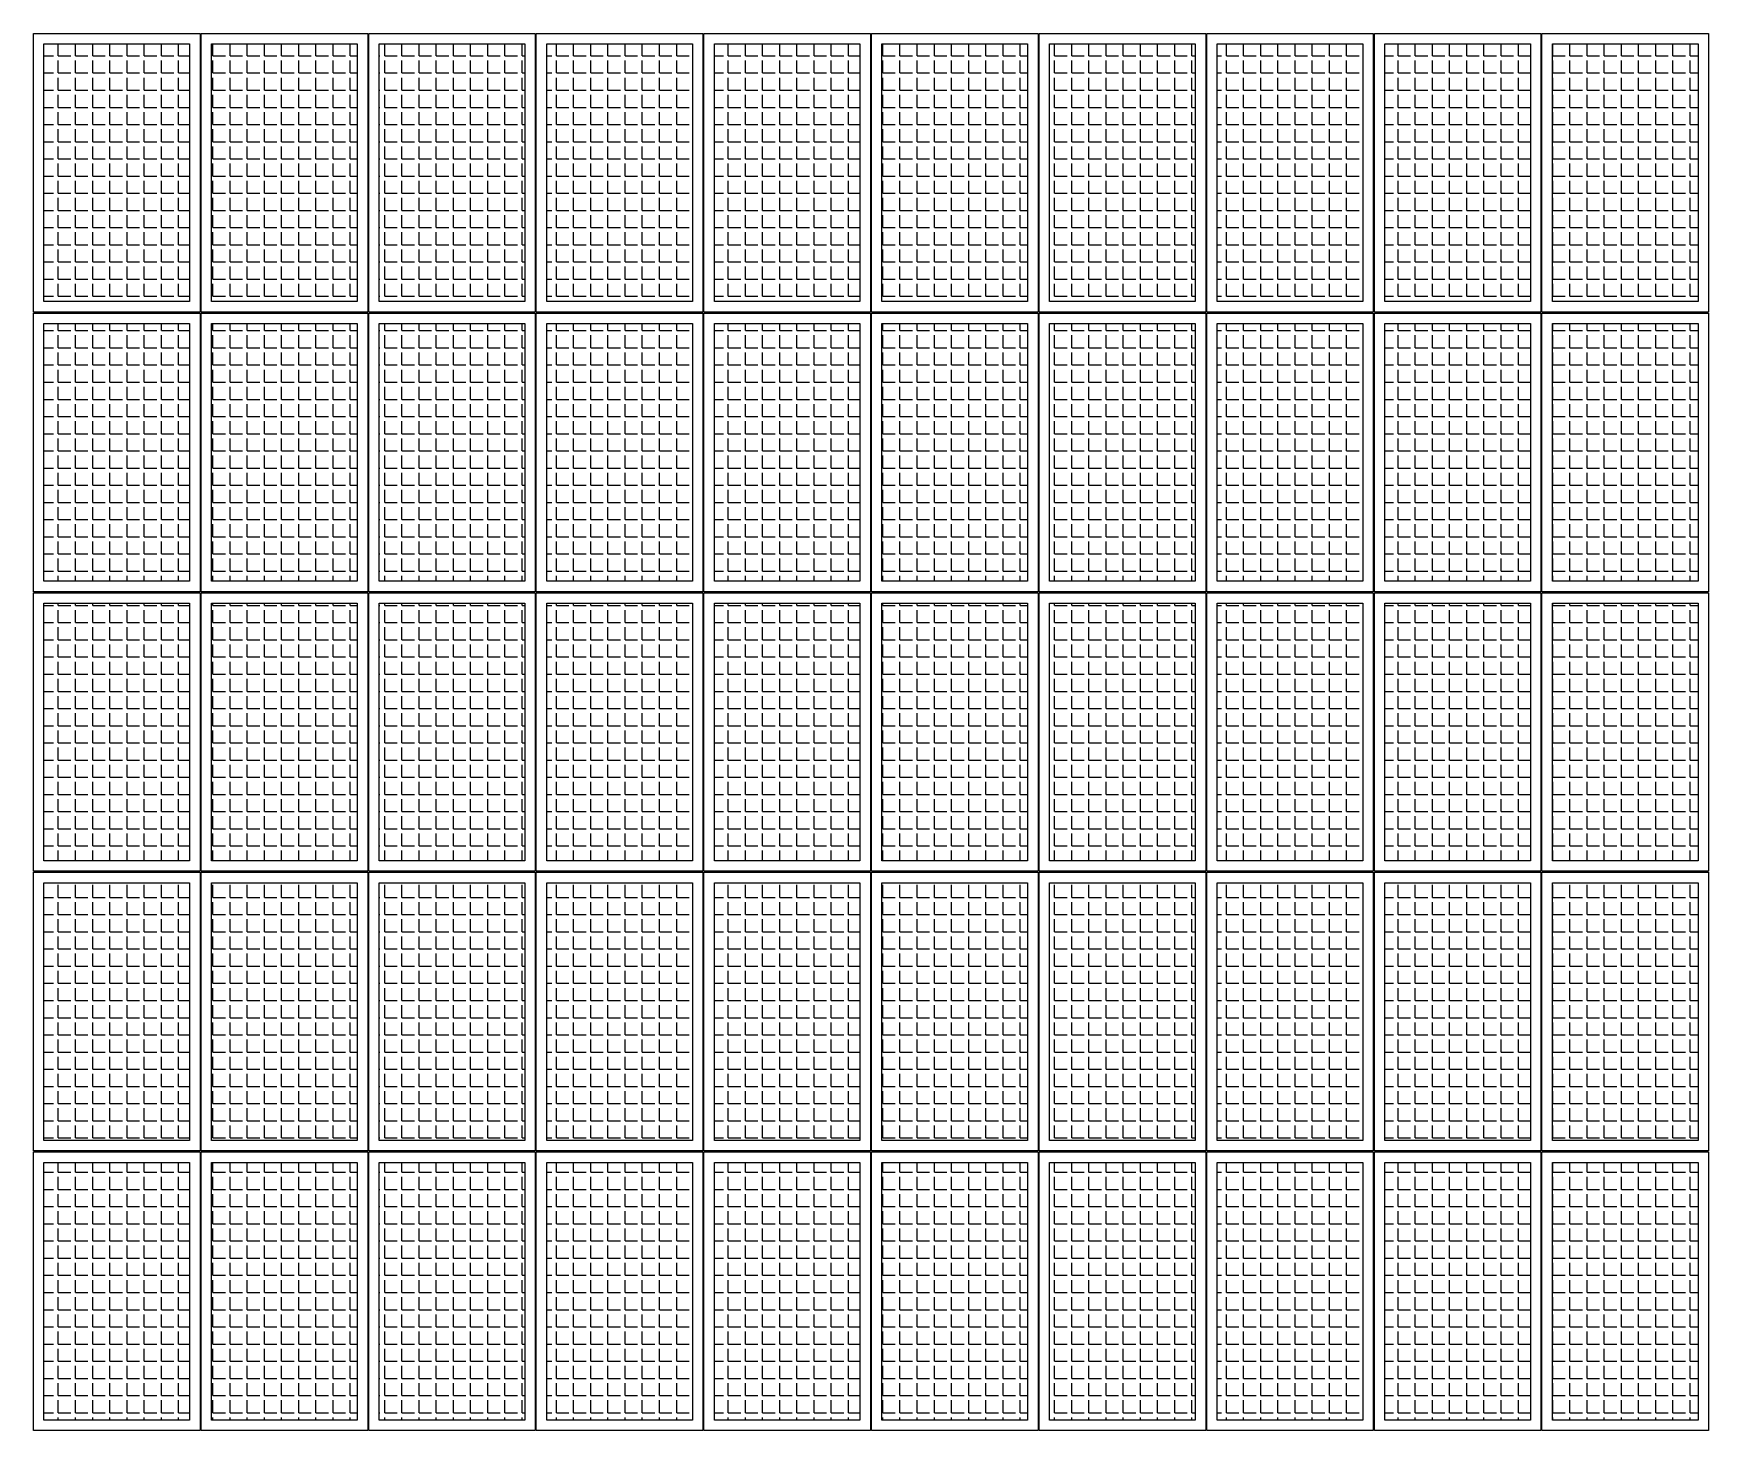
# Model space of a CAD drawing. Header units: feet. Extents: x 5289 to 5691, y 13707 to 14042.
import ezdxf

# ---------------------------------------------------------------- set-up
doc = ezdxf.new("R2010")
doc.units = ezdxf.units.FT
doc.header["$MEASUREMENT"] = 0
doc.layers.add('E - MODULE', color=7, linetype='Continuous')
doc.layers.add('MODULE FRAME', color=9, linetype='Continuous')

# ---------------------------------------------------------------- blocks, each defined once
blk = doc.blocks.new('LG 360')
h = blk.add_hatch()
h.set_pattern_fill('ANGLE', color=9, scale=15)
h.set_pattern_definition([(0, (5315.7496, 14276.0665), (0, 4.125), [3, -1.125]), (90, (5315.7496, 14276.0665), (-4.125, 3e-16), [3, -1.125])])
h.paths.add_polyline_path([(5291.68, 14298.27), (5291.68, 14236.41), (5326.65, 14236.41), (5326.65, 14298.27)])
at = {"layer": 'MODULE FRAME', "color": 7, "linetype": 'Continuous', "flags": 128}
blk.add_lwpolyline([(5329.17, 14233.89), (5289.17, 14233.89), (5289.17, 14300.79), (5329.17, 14300.79)], close=True, dxfattribs=at)
at = {"layer": 'MODULE FRAME', "color": 8, "linetype": 'Continuous', "flags": 128}
blk.add_lwpolyline([(5326.65, 14236.41), (5291.68, 14236.41), (5291.68, 14298.27), (5326.65, 14298.27)], close=True, dxfattribs=at)

msp = doc.modelspace()

# ---------------------------------------------------------------- block references
at = {"layer": 'E - MODULE', "color": 3}
for p in [(0, -258.61), (40.25, -258.61), (80.5, -258.61), (120.75, -258.61), (161, -258.61), (201.25, -258.61), (241.5, -258.61), (281.75, -258.61), (322, -258.61), (362.25, -258.61), (0, -325.76), (40.25, -325.76), (80.5, -325.76), (120.75, -325.76), (161, -325.76), (201.25, -325.76), (241.5, -325.76), (281.75, -325.76), (322, -325.76), (362.25, -325.76), (0, -392.91), (40.25, -392.91), (80.5, -392.91), (120.75, -392.91), (161, -392.91), (201.25, -392.91), (241.5, -392.91), (281.75, -392.91), (322, -392.91), (362.25, -392.91), (0, -460.06), (40.25, -460.06), (80.5, -460.06), (120.75, -460.06), (161, -460.06), (201.25, -460.06), (241.5, -460.06), (281.75, -460.06), (322, -460.06), (362.25, -460.06), (0, -527.21), (40.25, -527.21), (80.5, -527.21), (120.75, -527.21), (161, -527.21), (201.25, -527.21), (241.5, -527.21), (281.75, -527.21), (322, -527.21), (362.25, -527.21)]:
    msp.add_blockref('LG 360', p, dxfattribs=at)

doc.saveas('drawing.dxf')
